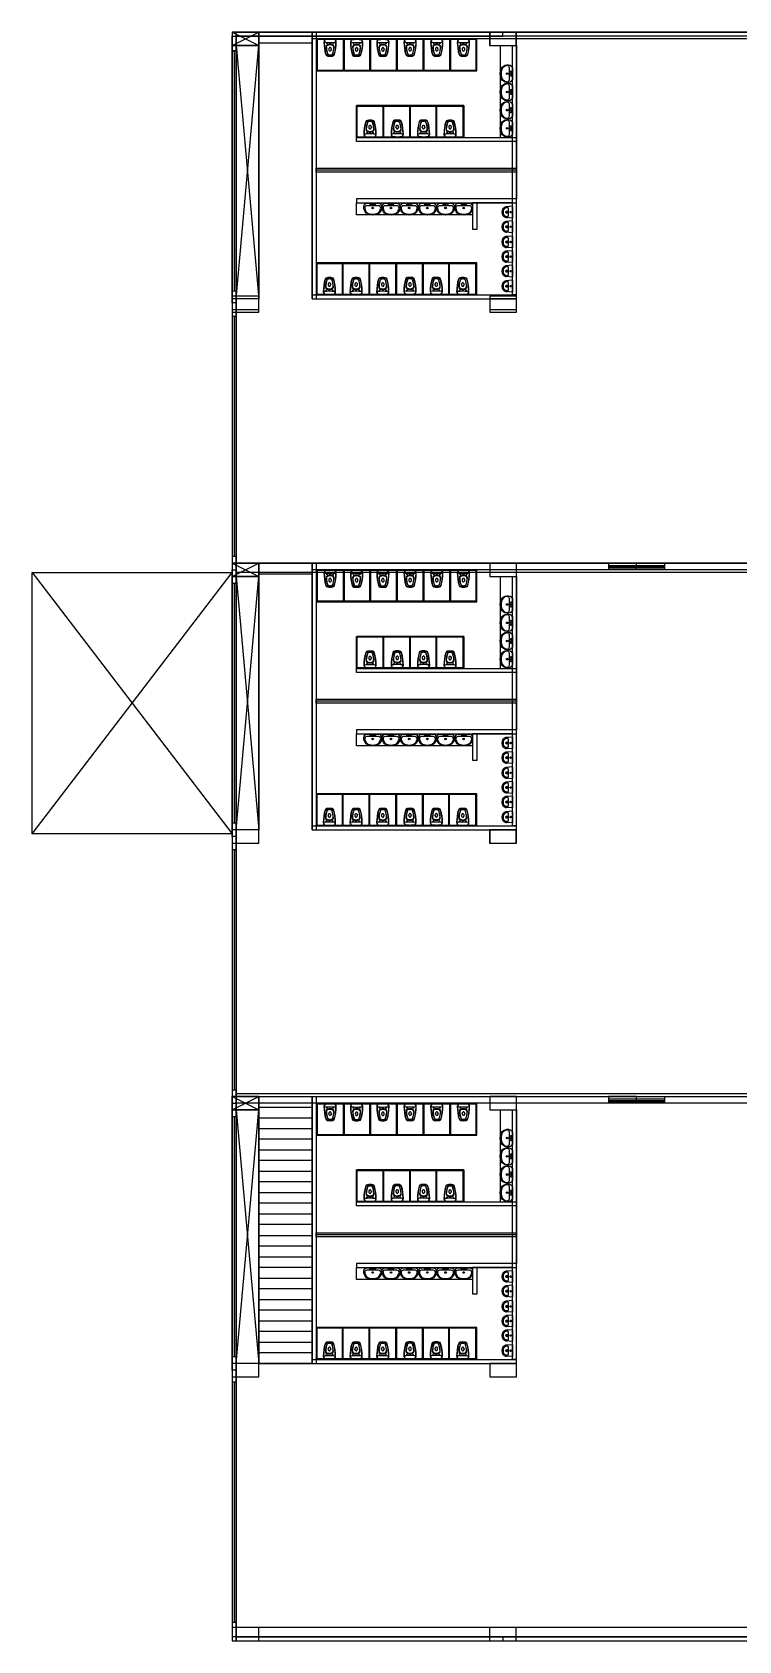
# Model space of a CAD drawing. Header units: millimetres. Extents: x 332 to 5606, y 276 to 1426.
# Drawn here: x 3343.1 to 3369.6, y 754.5 to 814.8 of the extents above; entities that cross this region are included whole.
import ezdxf

# ---------------------------------------------------------------- set-up
doc = ezdxf.new("R2010")
doc.units = ezdxf.units.MM
doc.layers.add('PEITORIL', color=5, linetype='Continuous')

# ---------------------------------------------------------------- blocks, each defined once
blk = doc.blocks.new('vaso_cx_acoplada_1')
at = {"linetype": 'Continuous'}
for centre in [(-0.111, -0.242), (0.122, -0.242)]:
    blk.add_circle(centre, 0.008, dxfattribs=at)
for centre, radius, start, end in [((-0.115, -0.184), 0.11, 136.53258, 180), ((1.375, -0.195), 1.6, 179.59001, 196.60114), ((0.001, -0.212), 0.215, 171.57167, 179.2851), ((1.375, -0.195), 1.59, 180.52436, 196.19572), ((0.001, -0.212), 0.215, 163.97838, 171.57167), ((-0.204, -0.182), 0.008, 171.57167, 263.63486), ((-0.101, -0.184), 0.11, 136.53258, 164.49464), ((0.005, 1.698), 1.9, 263.63486, 270), ((-0.249, -0.065), 0.07, 321.85553, 326.36654), ((-0.183, -0.109), 0.01, 95.71718, 146.36654), ((0.005, -1.99), 1.9, 90, 95.71718), ((-0.235, -0.065), 0.07, 321.85553, 326.36654), ((-0.16, -0.118), 0.0225, 114.52369, 139.29493), ((-0.071, -0.363), 0.075, 120.55827, 184.24766), ((0.852, -0.295), 1, 184.24766, 200.25979), ((-0.061, -0.382), 0.075, 116.10896, 182.02894), ((0.664, -0.356), 0.8, 182.02894, 200.9188), ((0.005, -0.493), 0.225, 90, 120.55827), ((0.005, -0.517), 0.225, 90, 116.10896), ((0.019, -0.458), 0.0636, 167.77794, 198.82445), ((-0.038, -0.446), 0.00501, 140.01374, 160.52979), ((-0.045, -0.439), 0.00416, 309.47185, 346.49014), ((0.048, -0.453), 0.0893, 163.27766, 172.12192), ((0.022, -0.458), 0.0664, 197.88836, 217.92673), ((0.027, -0.446), 0.0677, 144.04569, 163.27766), ((0.012, -0.466), 0.0536, 217.92673, 242.00627), ((0.014, -0.437), 0.0515, 119.72953, 144.04569), ((0.005, -0.478), 0.0398, 242.00627, 270), ((0.005, -0.422), 0.0347, 90, 119.72953), ((0.005, -1.99), 1.9, 84.28282, 90), ((0.005, 1.698), 1.9, 270, 276.36514), ((0.005, -0.493), 0.225, 59.44173, 90), ((0.005, -0.517), 0.225, 63.89104, 90), ((0.005, -0.422), 0.0347, 60.27047, 90), ((0.005, -0.478), 0.0398, 270, 297.99373), ((-0.003, -0.437), 0.0515, 35.95431, 60.27047), ((-0.001, -0.466), 0.0536, 297.99373, 322.07327), ((-0.016, -0.446), 0.0677, 16.72234, 35.95431), ((-0.011, -0.458), 0.0664, 322.07327, 342.11164), ((-0.037, -0.453), 0.0893, 7.87808, 16.72234), ((0.056, -0.439), 0.00416, 193.50986, 230.52815), ((-0.008, -0.458), 0.0636, 341.17555, 12.22206), ((0.049, -0.446), 0.00501, 19.47021, 39.98626), ((-0.653, -0.356), 0.8, 339.0812, 357.97106), ((-0.841, -0.295), 1, 339.74021, 355.75234), ((0.071, -0.382), 0.075, 357.97106, 63.89104), ((0.082, -0.363), 0.075, 355.75234, 59.44173), ((-1.364, -0.195), 1.59, 343.80428, 359.47564), ((-1.364, -0.195), 1.6, 343.39886, 0.40999), ((0.171, -0.118), 0.0225, 40.70507, 65.47631), ((0.246, -0.065), 0.07, 213.63346, 218.14447), ((0.111, -0.184), 0.11, 15.50536, 43.46742), ((0.194, -0.109), 0.01, 33.63346, 84.28282), ((0.26, -0.065), 0.07, 213.63346, 218.14447), ((0.125, -0.184), 0.11, 0, 43.46742), ((0.215, -0.182), 0.008, 276.36514, 8.42833), ((0.01, -0.212), 0.215, 8.42833, 16.02162), ((0.01, -0.212), 0.215, 0.7149, 8.42833), ((-0.081, -0.629), 0.08, 196.60114, 260.40415), ((-0.075, -0.616), 0.08, 196.19572, 260.88992), ((0.005, -0.117), 0.6, 260.40415, 270), ((0.005, -0.117), 0.586, 260.88992, 270), ((-0.062, -0.632), 0.026, 200.25979, 262.53667), ((-0.059, -0.633), 0.026, 200.9188, 262.88031), ((0.005, -0.117), 0.546, 262.53667, 270), ((0.005, -0.117), 0.546, 270, 277.46333), ((0.005, -0.117), 0.586, 270, 279.11008), ((0.005, -0.117), 0.6, 270, 279.59585), ((0.07, -0.633), 0.026, 277.11969, 339.0812), ((0.073, -0.632), 0.026, 277.46333, 339.74021), ((0.086, -0.616), 0.08, 279.11008, 343.80428), ((0.092, -0.629), 0.08, 279.59585, 343.39886)]:
    blk.add_arc(centre, radius, start, end, dxfattribs=at)
blk = doc.blocks.new('mictorio')
for p, q in [((-0.214, 0), (0.214, 0)), ((-0.221, -0.008), (-0.203, -0.242)), ((-0.171, -0.19), (-0.165, -0.236)), ((-0.143, -0.157), (0.143, -0.157)), ((0.171, -0.19), (0.165, -0.236)), ((0.221, -0.008), (0.203, -0.242))]:
    blk.add_line(p, q)
for centre, radius in [((-0.028, -0.196), 0.0107), ((-0.028, -0.227), 0.0107), ((0, -0.072), 0.0286), ((0, -0.072), 0.0143), ((0, -0.18), 0.0107), ((0, -0.243), 0.0107), ((0.028, -0.196), 0.0107), ((0.028, -0.227), 0.0107)]:
    blk.add_circle(centre, radius)
for centre, radius, start, end in [((-0.214, -0.007), 0.00716, 90, 184.572), ((0.214, -0.007), 0.00716, 355.428, 90), ((-0.13, -0.229), 0.0737, 108.63175, 194.85038), ((0, -0.192), 0.209, 195.65293, 344.34707), ((-0.143, -0.186), 0.0286, 90, 187.76517), ((0, -0.181), 0.174, 198.68934, 341.31066), ((0.143, -0.186), 0.0286, 352.23483, 90), ((0.13, -0.229), 0.0737, 345.14962, 71.36825)]:
    blk.add_arc(centre, radius, start, end)
blk = doc.blocks.new('lavatorio_66x45')
blk.add_lwpolyline([(-0.285, -0.029, -0.247757), (-0.23, 0), (0, 0), (0.23, 0, -0.247757), (0.285, -0.029, -0.523187), (0.129, -0.437, -0.064231), (0, -0.454, -0.064231), (-0.129, -0.437, -0.523187)], format="xyb", close=True)
for points in [[(0.122, -0.408, 0.331039), (0.301, -0.191, 0.428943), (0.221, -0.107), (0, -0.107), (-0.221, -0.107, 0.428943), (-0.301, -0.191, 0.331039), (-0.122, -0.408)], [(-0.284, -0.053, -0.019603), (-0.274, -0.037, -0.247757), (-0.23, -0.013), (0.23, -0.013, -0.247757), (0.274, -0.037, -0.019603), (0.284, -0.053, -0.064281)]]:
    blk.add_lwpolyline(points, format="xyb")
for centre, radius in [((-0.074, -0.053), 0.0234), ((0, -0.194), 0.03), ((0, -0.053), 0.0234), ((0.074, -0.053), 0.0234)]:
    blk.add_circle(centre, radius)
for start, end in [(253.49072, 270), (270, 286.50928)]:
    blk.add_arc((0, 0.053), 0.477, start, end)
blk = doc.blocks.new('PORTA')
for p, q in [((-0.09, 0), (-0.09, -2.1)), ((-0.06, 0), (-0.06, -2.1))]:
    blk.add_line(p, q)
at = {"layer": 'PEITORIL'}
for p, q in [((-0.15, 0), (-0.15, -2.1)), ((0, 0), (0, -2.1))]:
    blk.add_line(p, q, dxfattribs=at)

msp = doc.modelspace()

# ---------------------------------------------------------------- linework, layer by layer
for p, q in [((3351.573, 814.755), (3350.573, 814.755)), ((3350.573, 814.755), (3350.573, 814.255)), ((3470.88, 814.755), (3350.58, 814.755)), ((3350.58, 814.755), (3350.58, 754.455)), ((3351.58, 814.755), (3350.58, 814.755)), ((3350.73, 814.605), (3350.73, 814.755)), ((3351.573, 814.255), (3351.573, 814.755)), ((3351.58, 814.255), (3351.58, 814.755)), ((3351.58, 804.755), (3351.58, 814.755)), ((3351.58, 814.755), (3353.58, 814.755)), ((3353.58, 814.755), (3353.58, 814.255)), ((3353.58, 804.755), (3353.58, 814.755)), ((3361.23, 814.755), (3360.23, 814.755)), ((3360.23, 814.755), (3360.23, 814.255)), ((3361.237, 814.755), (3360.237, 814.755)), ((3360.237, 814.755), (3360.237, 814.255)), ((3360.73, 814.605), (3360.73, 814.755)), ((3360.73, 814.755), (3370.73, 814.755)), ((3361.23, 814.255), (3361.23, 814.755)), ((3361.237, 814.255), (3361.237, 814.755)), ((3350.573, 814.255), (3351.573, 814.255)), ((3350.58, 804.605), (3350.58, 814.605)), ((3350.58, 814.605), (3350.73, 814.605)), ((3350.58, 814.255), (3351.58, 814.255)), ((3350.73, 814.055), (3350.58, 814.055)), ((3350.58, 814.055), (3350.655, 814.055)), ((3470.73, 814.605), (3350.73, 814.605)), ((3350.73, 814.605), (3350.73, 754.605)), ((3350.73, 814.605), (3360.73, 814.605)), ((3350.73, 814.255), (3350.73, 814.055)), ((3350.73, 814.255), (3351.58, 814.255)), ((3351.58, 814.355), (3353.58, 814.355)), ((3351.58, 814.355), (3351.58, 813.955)), ((3360.23, 814.255), (3361.23, 814.255)), ((3360.237, 814.255), (3361.237, 814.255)), ((3351.58, 813.955), (3351.58, 813.555)), ((3353.58, 813.555), (3353.58, 813.155)), ((3351.58, 813.155), (3351.58, 812.755)), ((3351.58, 812.355), (3351.58, 811.955)), ((3353.58, 812.755), (3353.58, 812.355)), ((3353.58, 811.955), (3353.58, 811.555)), ((3351.58, 811.555), (3351.58, 811.155)), ((3353.58, 811.155), (3353.58, 810.755)), ((3351.58, 810.755), (3351.58, 810.355)), ((3351.58, 809.955), (3351.58, 809.555)), ((3353.58, 810.355), (3353.58, 809.955)), ((3353.58, 809.555), (3353.58, 809.155)), ((3351.58, 809.155), (3351.58, 808.755)), ((3353.58, 808.755), (3353.58, 808.355)), ((3351.58, 808.355), (3351.58, 807.955)), ((3351.58, 807.555), (3351.58, 807.155)), ((3353.58, 807.955), (3353.58, 807.555)), ((3353.58, 807.155), (3353.58, 806.755)), ((3351.58, 806.755), (3351.58, 806.355)), ((3353.58, 806.355), (3353.58, 805.955)), ((3351.58, 805.955), (3351.58, 805.555)), ((3351.58, 805.155), (3351.58, 804.755)), ((3353.58, 805.555), (3353.58, 805.155)), ((3351.58, 804.855), (3350.58, 804.855)), ((3350.58, 804.855), (3350.58, 804.355)), ((3351.58, 804.755), (3350.58, 804.755)), ((3350.73, 804.605), (3350.58, 804.605)), ((3350.73, 794.605), (3350.73, 804.605)), ((3351.58, 804.355), (3351.58, 804.855)), ((3351.58, 804.255), (3351.58, 804.755)), ((3361.237, 804.855), (3360.237, 804.855)), ((3360.237, 804.855), (3360.237, 804.355)), ((3361.237, 804.755), (3360.237, 804.755)), ((3360.237, 804.755), (3360.237, 804.255)), ((3361.237, 804.355), (3361.237, 804.855)), ((3361.237, 804.255), (3361.237, 804.755)), ((3350.58, 804.355), (3351.58, 804.355)), ((3350.58, 804.255), (3351.58, 804.255)), ((3360.237, 804.355), (3361.237, 804.355)), ((3360.237, 804.255), (3361.237, 804.255)), ((3351.58, 794.855), (3350.58, 794.855)), ((3350.58, 794.855), (3350.58, 794.355)), ((3351.58, 794.855), (3350.58, 794.855)), ((3351.58, 794.355), (3351.58, 794.855)), ((3351.58, 794.355), (3351.58, 794.855)), ((3351.58, 784.855), (3351.58, 794.855)), ((3351.58, 794.855), (3353.58, 794.855)), ((3353.58, 794.855), (3353.58, 794.355)), ((3353.58, 784.855), (3353.58, 794.855)), ((3361.237, 794.855), (3360.237, 794.855)), ((3360.237, 794.855), (3360.237, 794.355)), ((3361.237, 794.855), (3360.237, 794.855)), ((3360.237, 794.855), (3360.237, 794.355)), ((3361.237, 794.355), (3361.237, 794.855)), ((3361.237, 794.355), (3361.237, 794.855)), ((3350.58, 784.605), (3350.58, 794.605)), ((3350.58, 794.605), (3350.73, 794.605)), ((3350.58, 794.355), (3351.58, 794.355)), ((3350.58, 794.355), (3351.58, 794.355)), ((3350.73, 794.355), (3351.58, 794.355)), ((3351.58, 794.455), (3353.58, 794.455)), ((3351.58, 794.455), (3351.58, 794.055)), ((3360.237, 794.355), (3361.237, 794.355)), ((3360.237, 794.355), (3361.237, 794.355)), ((3351.58, 794.055), (3351.58, 793.655)), ((3353.58, 793.655), (3353.58, 793.255)), ((3351.58, 793.255), (3351.58, 792.855)), ((3351.58, 792.455), (3351.58, 792.055)), ((3353.58, 792.855), (3353.58, 792.455)), ((3353.58, 792.055), (3353.58, 791.655)), ((3351.58, 791.655), (3351.58, 791.255)), ((3353.58, 791.255), (3353.58, 790.855)), ((3351.58, 790.855), (3351.58, 790.455)), ((3351.58, 790.055), (3351.58, 789.655)), ((3353.58, 790.455), (3353.58, 790.055)), ((3353.58, 789.655), (3353.58, 789.255)), ((3351.58, 789.255), (3351.58, 788.855)), ((3353.58, 788.855), (3353.58, 788.455)), ((3351.58, 788.455), (3351.58, 788.055)), ((3351.58, 787.655), (3351.58, 787.255)), ((3353.58, 788.055), (3353.58, 787.655)), ((3353.58, 787.255), (3353.58, 786.855)), ((3351.58, 786.855), (3351.58, 786.455)), ((3353.58, 786.455), (3353.58, 786.055)), ((3351.58, 786.055), (3351.58, 785.655)), ((3351.58, 785.255), (3351.58, 784.855)), ((3353.58, 785.655), (3353.58, 785.255)), ((3351.573, 784.855), (3350.573, 784.855)), ((3350.573, 784.855), (3350.573, 784.355)), ((3351.58, 784.855), (3350.58, 784.855)), ((3350.73, 784.605), (3350.58, 784.605)), ((3350.73, 774.605), (3350.73, 784.605)), ((3351.573, 784.355), (3351.573, 784.855)), ((3351.58, 784.355), (3351.58, 784.855)), ((3361.23, 784.855), (3360.23, 784.855)), ((3360.23, 784.855), (3360.23, 784.355)), ((3361.237, 784.855), (3360.237, 784.855)), ((3360.237, 784.855), (3360.237, 784.355)), ((3361.23, 784.355), (3361.23, 784.855)), ((3361.237, 784.355), (3361.237, 784.855)), ((3350.573, 784.355), (3351.573, 784.355)), ((3350.58, 784.355), (3351.58, 784.355)), ((3360.23, 784.355), (3361.23, 784.355)), ((3360.237, 784.355), (3361.237, 784.355)), ((3351.58, 774.855), (3350.58, 774.855)), ((3350.58, 774.855), (3350.58, 774.355)), ((3351.58, 774.355), (3351.58, 774.855)), ((3351.58, 764.855), (3351.58, 774.855)), ((3351.58, 774.855), (3353.58, 774.855)), ((3353.58, 774.855), (3353.58, 774.355)), ((3353.58, 764.855), (3353.58, 774.855)), ((3361.237, 774.855), (3360.237, 774.855)), ((3360.237, 774.855), (3360.237, 774.355)), ((3361.237, 774.355), (3361.237, 774.855)), ((3350.58, 764.605), (3350.58, 774.605)), ((3350.58, 774.605), (3350.73, 774.605)), ((3350.58, 774.355), (3351.58, 774.355)), ((3350.73, 774.355), (3351.58, 774.355)), ((3351.58, 774.455), (3353.58, 774.455)), ((3351.58, 774.455), (3351.58, 774.055)), ((3360.237, 774.355), (3361.237, 774.355)), ((3351.58, 774.055), (3353.58, 774.055)), ((3351.58, 774.055), (3351.58, 773.655)), ((3351.58, 773.655), (3353.58, 773.655)), ((3353.58, 773.655), (3353.58, 773.255)), ((3353.58, 773.255), (3351.58, 773.255)), ((3351.58, 773.255), (3351.58, 772.855)), ((3351.58, 772.855), (3353.58, 772.855)), ((3353.58, 772.455), (3351.58, 772.455)), ((3351.58, 772.455), (3351.58, 772.055)), ((3353.58, 772.855), (3353.58, 772.455)), ((3351.58, 772.055), (3353.58, 772.055)), ((3353.58, 772.055), (3353.58, 771.655)), ((3353.58, 771.655), (3351.58, 771.655)), ((3351.58, 771.655), (3351.58, 771.255)), ((3351.58, 771.255), (3353.58, 771.255)), ((3353.58, 771.255), (3353.58, 770.855)), ((3353.58, 770.855), (3351.58, 770.855)), ((3351.58, 770.855), (3351.58, 770.455)), ((3351.58, 770.455), (3353.58, 770.455)), ((3353.58, 770.055), (3351.58, 770.055)), ((3351.58, 770.055), (3351.58, 769.655)), ((3353.58, 770.455), (3353.58, 770.055)), ((3351.58, 769.655), (3353.58, 769.655)), ((3353.58, 769.655), (3353.58, 769.255)), ((3353.58, 769.255), (3351.58, 769.255)), ((3351.58, 769.255), (3351.58, 768.855)), ((3351.58, 768.855), (3353.58, 768.855)), ((3353.58, 768.855), (3353.58, 768.455)), ((3353.58, 768.455), (3351.58, 768.455)), ((3351.58, 768.455), (3351.58, 768.055)), ((3351.58, 768.055), (3353.58, 768.055)), ((3353.58, 767.655), (3351.58, 767.655)), ((3351.58, 767.655), (3351.58, 767.255)), ((3353.58, 768.055), (3353.58, 767.655)), ((3351.58, 767.255), (3353.58, 767.255)), ((3353.58, 767.255), (3353.58, 766.855)), ((3353.58, 766.855), (3351.58, 766.855)), ((3351.58, 766.855), (3351.58, 766.455)), ((3351.58, 766.455), (3353.58, 766.455)), ((3353.58, 766.455), (3353.58, 766.055)), ((3353.58, 766.055), (3351.58, 766.055)), ((3351.58, 766.055), (3351.58, 765.655)), ((3351.58, 765.655), (3353.58, 765.655)), ((3353.58, 765.255), (3351.58, 765.255)), ((3351.58, 765.255), (3351.58, 764.855)), ((3353.58, 765.655), (3353.58, 765.255)), ((3351.58, 764.855), (3350.58, 764.855)), ((3350.58, 764.855), (3350.58, 764.355)), ((3350.73, 764.605), (3350.58, 764.605)), ((3350.73, 754.605), (3350.73, 764.605)), ((3351.58, 764.355), (3351.58, 764.855)), ((3353.58, 764.855), (3351.58, 764.855)), ((3351.58, 764.855), (3353.58, 764.855)), ((3361.237, 764.855), (3360.237, 764.855)), ((3360.237, 764.855), (3360.237, 764.355)), ((3361.237, 764.355), (3361.237, 764.855)), ((3350.58, 764.355), (3351.58, 764.355)), ((3360.237, 764.355), (3361.237, 764.355)), ((3351.58, 754.955), (3350.58, 754.955)), ((3350.58, 754.955), (3350.58, 754.455)), ((3350.73, 754.605), (3350.58, 754.605)), ((3350.58, 754.455), (3470.88, 754.455)), ((3350.58, 754.455), (3351.58, 754.455)), ((3350.73, 754.605), (3470.73, 754.605)), ((3350.73, 754.605), (3360.73, 754.605)), ((3350.73, 754.605), (3350.73, 754.455)), ((3350.73, 754.455), (3350.73, 754.605)), ((3351.58, 754.455), (3351.58, 754.955)), ((3361.23, 754.955), (3360.23, 754.955)), ((3360.23, 754.955), (3360.23, 754.455)), ((3360.23, 754.455), (3361.23, 754.455)), ((3360.73, 754.605), (3360.73, 754.605)), ((3360.73, 754.605), (3360.73, 754.455)), ((3360.73, 754.455), (3370.73, 754.455)), ((3361.23, 754.455), (3361.23, 754.955))]:
    msp.add_line(p, q)
at = {"color": 1}
for p, q in [((3350.58, 814.755), (3351.58, 814.255)), ((3350.58, 814.255), (3351.58, 814.755)), ((3351.58, 814.755), (3350.58, 814.755)), ((3351.58, 814.755), (3351.58, 814.355)), ((3351.58, 814.755), (3351.58, 814.255)), ((3353.58, 814.755), (3353.73, 814.755)), ((3353.73, 814.755), (3353.73, 804.755)), ((3361.237, 804.755), (3361.237, 814.755)), ((3351.58, 814.255), (3350.58, 814.255)), ((3350.73, 804.755), (3351.58, 814.255)), ((3351.58, 814.255), (3350.73, 814.255)), ((3350.73, 814.255), (3351.58, 804.755)), ((3351.58, 814.255), (3351.58, 804.755)), ((3460.237, 814.505), (3353.58, 814.505)), ((3353.58, 814.255), (3353.58, 804.755)), ((3351.58, 804.755), (3350.73, 804.755)), ((3353.58, 804.755), (3353.58, 804.905)), ((3353.58, 804.905), (3361.237, 804.905)), ((3353.58, 804.755), (3361.237, 804.755)), ((3350.58, 794.855), (3351.58, 794.355)), ((3350.58, 794.355), (3351.58, 794.855)), ((3351.58, 794.855), (3350.58, 794.855)), ((3351.58, 794.855), (3351.58, 794.455)), ((3351.58, 794.855), (3351.58, 794.355)), ((3353.58, 794.855), (3353.73, 794.855)), ((3353.73, 794.855), (3353.73, 784.855)), ((3361.237, 784.855), (3361.237, 794.855)), ((3351.58, 794.355), (3350.58, 794.355)), ((3350.58, 794.255), (3350.58, 784.955)), ((3350.73, 784.855), (3351.58, 794.355)), ((3351.58, 794.355), (3350.73, 794.355)), ((3350.73, 794.355), (3351.58, 784.855)), ((3351.58, 794.355), (3351.58, 784.855)), ((3460.237, 794.605), (3353.58, 794.605)), ((3353.58, 794.355), (3353.58, 784.855)), ((3351.58, 784.855), (3350.73, 784.855)), ((3353.58, 784.855), (3353.58, 785.005)), ((3353.58, 785.005), (3361.237, 785.005)), ((3353.58, 784.855), (3361.237, 784.855)), ((3350.58, 774.855), (3351.58, 774.355)), ((3350.58, 774.355), (3351.58, 774.855)), ((3351.58, 774.855), (3350.58, 774.855)), ((3350.58, 774.855), (3350.58, 774.355)), ((3350.58, 774.355), (3350.58, 774.855)), ((3350.58, 774.855), (3350.58, 754.455)), ((3351.58, 774.855), (3351.58, 774.455)), ((3351.58, 774.855), (3351.58, 774.355)), ((3353.58, 774.855), (3353.73, 774.855)), ((3353.73, 774.855), (3353.73, 764.855)), ((3361.237, 764.855), (3361.237, 774.855)), ((3351.58, 774.355), (3350.58, 774.355)), ((3350.58, 774.355), (3350.58, 774.355)), ((3350.73, 764.855), (3351.58, 774.355)), ((3351.58, 774.355), (3350.73, 774.355)), ((3350.73, 774.355), (3351.58, 764.855)), ((3351.58, 774.355), (3351.58, 764.855)), ((3460.237, 774.605), (3353.58, 774.605)), ((3353.58, 774.355), (3353.58, 764.855)), ((3351.58, 764.855), (3350.73, 764.855)), ((3353.58, 764.855), (3353.58, 765.005)), ((3353.58, 765.005), (3361.237, 765.005)), ((3353.58, 764.855), (3361.237, 764.855))]:
    msp.add_line(p, q, dxfattribs=at)
at = {"color": 5}
for p, q in [((3350.73, 814.055), (3350.58, 814.055)), ((3350.655, 814.055), (3350.655, 805.055)), ((3350.58, 805.055), (3350.73, 805.055)), ((3350.58, 804.105), (3350.73, 804.105)), ((3350.655, 804.105), (3350.655, 795.105)), ((3350.73, 795.105), (3350.58, 795.105)), ((3350.58, 794.105), (3350.73, 794.105)), ((3350.655, 794.105), (3350.655, 785.105)), ((3350.73, 785.105), (3350.58, 785.105)), ((3350.73, 784.105), (3350.58, 784.105)), ((3350.655, 784.105), (3350.655, 775.105)), ((3350.58, 775.105), (3350.73, 775.105)), ((3350.58, 774.105), (3350.73, 774.105)), ((3350.655, 774.105), (3350.655, 765.105)), ((3350.73, 765.105), (3350.58, 765.105)), ((3350.73, 764.155), (3350.58, 764.155)), ((3350.655, 764.155), (3350.655, 755.155)), ((3350.58, 755.155), (3350.73, 755.155))]:
    msp.add_line(p, q, dxfattribs=at)
at = {"color": 3}
for p, q in [((3353.729, 814.505), (3353.729, 813.305)), ((3353.744, 814.505), (3353.729, 814.505)), ((3359.714, 814.475), (3353.729, 814.475)), ((3354.744, 814.505), (3353.744, 814.505)), ((3353.744, 814.505), (3353.744, 813.305)), ((3353.744, 814.505), (3353.744, 813.305)), ((3353.759, 814.505), (3353.759, 813.305)), ((3355.744, 814.505), (3354.744, 814.505)), ((3354.744, 814.505), (3354.744, 813.305)), ((3354.744, 814.505), (3354.774, 814.505)), ((3354.774, 814.505), (3354.774, 813.305)), ((3355.729, 814.505), (3355.729, 813.305)), ((3356.744, 814.505), (3355.744, 814.505)), ((3355.744, 814.505), (3355.744, 813.305)), ((3355.744, 814.505), (3355.744, 813.305)), ((3355.759, 814.505), (3355.759, 813.305)), ((3356.729, 814.505), (3356.729, 813.305)), ((3357.744, 814.505), (3356.744, 814.505)), ((3356.744, 814.505), (3356.744, 813.305)), ((3356.744, 814.505), (3356.744, 813.305)), ((3356.759, 814.505), (3356.759, 813.305)), ((3357.729, 814.505), (3357.729, 813.305)), ((3358.744, 814.505), (3357.744, 814.505)), ((3357.744, 814.505), (3357.744, 813.305)), ((3357.744, 814.505), (3357.744, 813.305)), ((3357.759, 814.505), (3357.759, 813.305)), ((3358.744, 814.505), (3358.729, 814.505)), ((3358.729, 814.505), (3358.729, 813.305)), ((3359.744, 814.505), (3358.744, 814.505)), ((3358.744, 814.505), (3358.744, 813.305)), ((3359.744, 814.505), (3358.744, 814.505)), ((3358.744, 814.505), (3358.759, 814.505)), ((3358.759, 814.505), (3358.759, 813.305)), ((3359.744, 814.505), (3359.714, 814.505)), ((3359.714, 814.505), (3359.714, 813.305)), ((3359.744, 813.305), (3359.744, 814.505)), ((3361.087, 804.909), (3361.087, 814.255)), ((3361.087, 814.255), (3361.237, 814.255)), ((3361.237, 814.255), (3361.237, 809.58)), ((3353.729, 813.335), (3359.744, 813.335)), ((3353.729, 813.305), (3353.744, 813.305)), ((3353.744, 813.305), (3354.744, 813.305)), ((3354.744, 813.305), (3354.744, 813.335)), ((3354.744, 813.305), (3355.744, 813.305)), ((3355.744, 813.305), (3356.744, 813.305)), ((3356.744, 813.305), (3357.744, 813.305)), ((3357.744, 813.305), (3358.744, 813.305)), ((3358.744, 813.305), (3359.744, 813.305)), ((3355.237, 810.805), (3355.237, 812.005)), ((3355.237, 812.005), (3359.267, 812.005)), ((3359.267, 811.975), (3355.237, 811.975)), ((3355.252, 810.805), (3355.252, 812.005)), ((3356.252, 812.005), (3355.252, 812.005)), ((3355.252, 810.805), (3355.252, 812.005)), ((3355.267, 810.805), (3355.267, 812.005)), ((3356.237, 810.805), (3356.237, 812.005)), ((3356.252, 810.805), (3356.252, 812.005)), ((3357.252, 812.005), (3356.252, 812.005)), ((3356.252, 810.805), (3356.252, 812.005)), ((3356.267, 810.805), (3356.267, 812.005)), ((3357.237, 810.805), (3357.237, 812.005)), ((3357.252, 810.805), (3357.252, 812.005)), ((3358.252, 812.005), (3357.252, 812.005)), ((3357.252, 810.805), (3357.252, 812.005)), ((3357.267, 810.805), (3357.267, 812.005)), ((3358.222, 810.805), (3358.222, 812.005)), ((3358.252, 810.805), (3358.252, 812.005)), ((3359.252, 812.005), (3358.252, 812.005)), ((3358.252, 812.005), (3358.252, 811.975)), ((3359.237, 810.805), (3359.237, 812.005)), ((3359.252, 810.805), (3359.252, 812.005)), ((3359.252, 810.805), (3359.252, 812.005)), ((3359.267, 812.005), (3359.252, 812.005)), ((3359.267, 810.805), (3359.267, 812.005)), ((3359.267, 812.005), (3359.267, 810.805)), ((3355.237, 810.835), (3359.267, 810.835)), ((3355.237, 810.655), (3355.237, 810.805)), ((3355.237, 810.805), (3361.237, 810.805)), ((3361.237, 810.655), (3355.237, 810.655)), ((3355.252, 810.805), (3356.252, 810.805)), ((3356.252, 810.805), (3357.252, 810.805)), ((3357.252, 810.805), (3358.252, 810.805)), ((3358.252, 810.805), (3358.222, 810.805)), ((3358.252, 810.805), (3359.252, 810.805)), ((3359.252, 810.805), (3359.267, 810.805)), ((3361.237, 809.655), (3361.237, 810.655)), ((3353.73, 809.505), (3353.73, 809.655)), ((3353.73, 809.655), (3361.237, 809.655)), ((3361.237, 809.58), (3353.73, 809.58)), ((3361.237, 809.505), (3353.73, 809.505)), ((3361.237, 804.905), (3361.237, 809.58)), ((3361.237, 809.58), (3361.237, 809.505)), ((3361.237, 809.505), (3361.237, 808.505)), ((3361.237, 808.505), (3355.237, 808.505)), ((3355.237, 808.505), (3355.237, 808.355)), ((3355.237, 808.355), (3361.237, 808.355)), ((3361.087, 808.355), (3359.587, 808.355)), ((3359.595, 807.355), (3359.595, 808.355)), ((3359.745, 808.355), (3359.745, 807.355)), ((3359.745, 807.355), (3359.595, 807.355)), ((3354.73, 806.105), (3353.73, 806.105)), ((3353.73, 806.105), (3353.73, 804.905)), ((3359.745, 806.075), (3353.73, 806.075)), ((3353.76, 804.905), (3353.76, 806.105)), ((3354.715, 804.905), (3354.715, 806.105)), ((3354.73, 804.905), (3354.73, 806.105)), ((3355.73, 806.105), (3354.73, 806.105)), ((3354.745, 804.905), (3354.745, 806.105)), ((3355.715, 804.905), (3355.715, 806.105)), ((3355.73, 804.905), (3355.73, 806.105)), ((3356.73, 806.105), (3355.73, 806.105)), ((3355.73, 804.905), (3355.73, 806.105)), ((3355.745, 804.905), (3355.745, 806.105)), ((3356.715, 804.905), (3356.715, 806.105)), ((3356.73, 804.905), (3356.73, 806.105)), ((3357.73, 806.105), (3356.73, 806.105)), ((3356.73, 804.905), (3356.73, 806.105)), ((3356.745, 804.905), (3356.745, 806.105)), ((3357.715, 804.905), (3357.715, 806.105)), ((3357.73, 804.905), (3357.73, 806.105)), ((3358.73, 806.105), (3357.73, 806.105)), ((3357.73, 804.905), (3357.73, 806.105)), ((3357.745, 804.905), (3357.745, 806.105)), ((3358.7, 804.905), (3358.7, 806.105)), ((3358.73, 804.905), (3358.73, 806.105)), ((3359.73, 806.105), (3358.73, 806.105)), ((3358.73, 806.105), (3358.73, 806.075)), ((3359.715, 804.905), (3359.715, 806.105)), ((3359.73, 804.905), (3359.73, 806.105)), ((3359.73, 804.905), (3359.73, 806.105)), ((3359.745, 806.105), (3359.73, 806.105)), ((3359.745, 804.905), (3359.745, 806.105)), ((3353.73, 804.905), (3353.73, 804.935)), ((3353.73, 804.905), (3354.73, 804.905)), ((3353.73, 804.905), (3354.73, 804.905)), ((3353.73, 804.905), (3353.76, 804.905)), ((3353.76, 804.935), (3359.745, 804.935)), ((3354.73, 804.905), (3354.715, 804.905)), ((3354.73, 804.905), (3355.73, 804.905)), ((3354.73, 804.905), (3354.745, 804.905)), ((3355.73, 804.905), (3356.73, 804.905)), ((3356.73, 804.905), (3357.73, 804.905)), ((3357.73, 804.905), (3358.73, 804.905)), ((3358.73, 804.905), (3358.7, 804.905)), ((3358.73, 804.905), (3359.73, 804.905)), ((3359.73, 804.905), (3359.745, 804.905)), ((3361.237, 804.905), (3361.087, 804.909)), ((3365.737, 794.855), (3364.687, 794.855)), ((3364.687, 794.855), (3364.687, 794.605)), ((3365.737, 794.605), (3365.737, 794.855)), ((3365.737, 794.855), (3366.787, 794.855)), ((3366.787, 794.855), (3366.787, 794.605)), ((3343.08, 784.705), (3343.08, 794.505)), ((3343.08, 794.505), (3350.58, 794.505)), ((3343.08, 794.505), (3350.58, 784.705)), ((3343.08, 784.705), (3350.58, 794.505)), ((3350.58, 794.505), (3350.58, 794.355)), ((3353.729, 794.605), (3353.729, 793.405)), ((3353.744, 794.605), (3353.729, 794.605)), ((3359.714, 794.575), (3353.729, 794.575)), ((3354.744, 794.605), (3353.744, 794.605)), ((3353.744, 794.605), (3353.744, 793.405)), ((3353.744, 794.605), (3353.744, 793.405)), ((3353.759, 794.605), (3353.759, 793.405)), ((3355.744, 794.605), (3354.744, 794.605)), ((3354.744, 794.605), (3354.744, 793.405)), ((3354.744, 794.605), (3354.774, 794.605)), ((3354.774, 794.605), (3354.774, 793.405)), ((3355.729, 794.605), (3355.729, 793.405)), ((3356.744, 794.605), (3355.744, 794.605)), ((3355.744, 794.605), (3355.744, 793.405)), ((3355.744, 794.605), (3355.744, 793.405)), ((3355.759, 794.605), (3355.759, 793.405)), ((3356.729, 794.605), (3356.729, 793.405)), ((3357.744, 794.605), (3356.744, 794.605)), ((3356.744, 794.605), (3356.744, 793.405)), ((3356.744, 794.605), (3356.744, 793.405)), ((3356.759, 794.605), (3356.759, 793.405)), ((3357.729, 794.605), (3357.729, 793.405)), ((3358.744, 794.605), (3357.744, 794.605)), ((3357.744, 794.605), (3357.744, 793.405)), ((3357.744, 794.605), (3357.744, 793.405)), ((3357.759, 794.605), (3357.759, 793.405)), ((3358.744, 794.605), (3358.729, 794.605)), ((3358.729, 794.605), (3358.729, 793.405)), ((3359.744, 794.605), (3358.744, 794.605)), ((3358.744, 794.605), (3358.744, 793.405)), ((3359.744, 794.605), (3358.744, 794.605)), ((3358.744, 794.605), (3358.759, 794.605)), ((3358.759, 794.605), (3358.759, 793.405)), ((3359.744, 794.605), (3359.714, 794.605)), ((3359.714, 794.605), (3359.714, 793.405)), ((3359.744, 793.405), (3359.744, 794.605)), ((3361.087, 785.009), (3361.087, 794.355)), ((3361.087, 794.355), (3361.237, 794.355)), ((3361.237, 794.355), (3361.237, 789.68)), ((3366.737, 794.605), (3365.737, 794.605)), ((3353.729, 793.435), (3359.744, 793.435)), ((3353.729, 793.405), (3353.744, 793.405)), ((3353.744, 793.405), (3354.744, 793.405)), ((3354.744, 793.405), (3354.744, 793.435)), ((3354.744, 793.405), (3355.744, 793.405)), ((3355.744, 793.405), (3356.744, 793.405)), ((3356.744, 793.405), (3357.744, 793.405)), ((3357.744, 793.405), (3358.744, 793.405)), ((3358.744, 793.405), (3359.744, 793.405)), ((3355.237, 790.905), (3355.237, 792.105)), ((3355.237, 792.105), (3359.267, 792.105)), ((3359.267, 792.075), (3355.237, 792.075)), ((3355.252, 790.905), (3355.252, 792.105)), ((3356.252, 792.105), (3355.252, 792.105)), ((3355.252, 790.905), (3355.252, 792.105)), ((3355.267, 790.905), (3355.267, 792.105)), ((3356.237, 790.905), (3356.237, 792.105)), ((3356.252, 790.905), (3356.252, 792.105)), ((3357.252, 792.105), (3356.252, 792.105)), ((3356.252, 790.905), (3356.252, 792.105)), ((3356.267, 790.905), (3356.267, 792.105)), ((3357.237, 790.905), (3357.237, 792.105)), ((3357.252, 790.905), (3357.252, 792.105)), ((3358.252, 792.105), (3357.252, 792.105)), ((3357.252, 790.905), (3357.252, 792.105)), ((3357.267, 790.905), (3357.267, 792.105)), ((3358.222, 790.905), (3358.222, 792.105)), ((3358.252, 790.905), (3358.252, 792.105)), ((3359.252, 792.105), (3358.252, 792.105)), ((3358.252, 792.105), (3358.252, 792.075)), ((3359.237, 790.905), (3359.237, 792.105)), ((3359.252, 790.905), (3359.252, 792.105)), ((3359.252, 790.905), (3359.252, 792.105)), ((3359.267, 792.105), (3359.252, 792.105)), ((3359.267, 790.905), (3359.267, 792.105)), ((3359.267, 792.105), (3359.267, 790.905)), ((3355.237, 790.935), (3359.267, 790.935)), ((3355.237, 790.755), (3355.237, 790.905)), ((3355.237, 790.905), (3361.237, 790.905)), ((3361.237, 790.755), (3355.237, 790.755)), ((3355.252, 790.905), (3356.252, 790.905)), ((3356.252, 790.905), (3357.252, 790.905)), ((3357.252, 790.905), (3358.252, 790.905)), ((3358.252, 790.905), (3358.222, 790.905)), ((3358.252, 790.905), (3359.252, 790.905)), ((3359.252, 790.905), (3359.267, 790.905)), ((3361.237, 789.755), (3361.237, 790.755)), ((3353.73, 789.605), (3353.73, 789.755)), ((3353.73, 789.755), (3361.237, 789.755)), ((3361.237, 789.68), (3353.73, 789.68)), ((3361.237, 789.605), (3353.73, 789.605)), ((3361.237, 785.005), (3361.237, 789.68)), ((3361.237, 789.68), (3361.237, 789.605)), ((3361.237, 789.605), (3361.237, 788.605)), ((3361.237, 788.605), (3355.237, 788.605)), ((3355.237, 788.605), (3355.237, 788.455)), ((3355.237, 788.455), (3361.237, 788.455)), ((3361.087, 788.455), (3359.587, 788.455)), ((3359.595, 787.455), (3359.595, 788.455)), ((3359.745, 788.455), (3359.745, 787.455)), ((3359.745, 787.455), (3359.595, 787.455)), ((3354.73, 786.205), (3353.73, 786.205)), ((3353.73, 786.205), (3353.73, 785.005)), ((3359.745, 786.175), (3353.73, 786.175)), ((3353.76, 785.005), (3353.76, 786.205)), ((3354.715, 785.005), (3354.715, 786.205)), ((3354.73, 785.005), (3354.73, 786.205)), ((3355.73, 786.205), (3354.73, 786.205)), ((3354.745, 785.005), (3354.745, 786.205)), ((3355.715, 785.005), (3355.715, 786.205)), ((3355.73, 785.005), (3355.73, 786.205)), ((3356.73, 786.205), (3355.73, 786.205)), ((3355.73, 785.005), (3355.73, 786.205)), ((3355.745, 785.005), (3355.745, 786.205)), ((3356.715, 785.005), (3356.715, 786.205)), ((3356.73, 785.005), (3356.73, 786.205)), ((3357.73, 786.205), (3356.73, 786.205)), ((3356.73, 785.005), (3356.73, 786.205)), ((3356.745, 785.005), (3356.745, 786.205)), ((3357.715, 785.005), (3357.715, 786.205)), ((3357.73, 785.005), (3357.73, 786.205)), ((3358.73, 786.205), (3357.73, 786.205)), ((3357.73, 785.005), (3357.73, 786.205)), ((3357.745, 785.005), (3357.745, 786.205)), ((3358.7, 785.005), (3358.7, 786.205)), ((3358.73, 785.005), (3358.73, 786.205)), ((3359.73, 786.205), (3358.73, 786.205)), ((3358.73, 786.205), (3358.73, 786.175)), ((3359.715, 785.005), (3359.715, 786.205)), ((3359.73, 785.005), (3359.73, 786.205)), ((3359.73, 785.005), (3359.73, 786.205)), ((3359.745, 786.205), (3359.73, 786.205)), ((3359.745, 785.005), (3359.745, 786.205)), ((3350.58, 784.705), (3343.08, 784.705)), ((3350.58, 784.855), (3350.58, 784.705)), ((3353.73, 785.005), (3353.73, 785.035)), ((3353.73, 785.005), (3354.73, 785.005)), ((3353.73, 785.005), (3354.73, 785.005)), ((3353.73, 785.005), (3353.76, 785.005)), ((3353.76, 785.035), (3359.745, 785.035)), ((3354.73, 785.005), (3354.715, 785.005)), ((3354.73, 785.005), (3355.73, 785.005)), ((3354.73, 785.005), (3354.745, 785.005)), ((3355.73, 785.005), (3356.73, 785.005)), ((3356.73, 785.005), (3357.73, 785.005)), ((3357.73, 785.005), (3358.73, 785.005)), ((3358.73, 785.005), (3358.7, 785.005)), ((3358.73, 785.005), (3359.73, 785.005)), ((3359.73, 785.005), (3359.745, 785.005)), ((3361.237, 785.005), (3361.087, 785.009)), ((3365.737, 774.855), (3364.687, 774.855)), ((3364.687, 774.855), (3364.687, 774.605)), ((3365.737, 774.605), (3365.737, 774.855)), ((3365.737, 774.855), (3366.787, 774.855)), ((3366.787, 774.855), (3366.787, 774.605)), ((3353.729, 774.605), (3353.729, 773.405)), ((3353.744, 774.605), (3353.729, 774.605)), ((3359.714, 774.575), (3353.729, 774.575)), ((3354.744, 774.605), (3353.744, 774.605)), ((3353.744, 774.605), (3353.744, 773.405)), ((3353.744, 774.605), (3353.744, 773.405)), ((3353.759, 774.605), (3353.759, 773.405)), ((3355.744, 774.605), (3354.744, 774.605)), ((3354.744, 774.605), (3354.744, 773.405)), ((3354.744, 774.605), (3354.774, 774.605)), ((3354.774, 774.605), (3354.774, 773.405)), ((3355.729, 774.605), (3355.729, 773.405)), ((3356.744, 774.605), (3355.744, 774.605)), ((3355.744, 774.605), (3355.744, 773.405)), ((3355.744, 774.605), (3355.744, 773.405)), ((3355.759, 774.605), (3355.759, 773.405)), ((3356.729, 774.605), (3356.729, 773.405)), ((3357.744, 774.605), (3356.744, 774.605)), ((3356.744, 774.605), (3356.744, 773.405)), ((3356.744, 774.605), (3356.744, 773.405)), ((3356.759, 774.605), (3356.759, 773.405)), ((3357.729, 774.605), (3357.729, 773.405)), ((3358.744, 774.605), (3357.744, 774.605)), ((3357.744, 774.605), (3357.744, 773.405)), ((3357.744, 774.605), (3357.744, 773.405)), ((3357.759, 774.605), (3357.759, 773.405)), ((3358.744, 774.605), (3358.729, 774.605)), ((3358.729, 774.605), (3358.729, 773.405)), ((3359.744, 774.605), (3358.744, 774.605)), ((3358.744, 774.605), (3358.744, 773.405)), ((3359.744, 774.605), (3358.744, 774.605)), ((3358.744, 774.605), (3358.759, 774.605)), ((3358.759, 774.605), (3358.759, 773.405)), ((3359.744, 774.605), (3359.714, 774.605)), ((3359.714, 774.605), (3359.714, 773.405)), ((3359.744, 773.405), (3359.744, 774.605)), ((3361.087, 765.009), (3361.087, 774.355)), ((3361.087, 774.355), (3361.237, 774.355)), ((3361.237, 774.355), (3361.237, 769.68)), ((3366.737, 774.605), (3365.737, 774.605)), ((3353.729, 773.435), (3359.744, 773.435)), ((3353.729, 773.405), (3353.744, 773.405)), ((3353.744, 773.405), (3354.744, 773.405)), ((3354.744, 773.405), (3354.744, 773.435)), ((3354.744, 773.405), (3355.744, 773.405)), ((3355.744, 773.405), (3356.744, 773.405)), ((3356.744, 773.405), (3357.744, 773.405)), ((3357.744, 773.405), (3358.744, 773.405)), ((3358.744, 773.405), (3359.744, 773.405)), ((3355.237, 770.905), (3355.237, 772.105)), ((3355.237, 772.105), (3359.267, 772.105)), ((3359.267, 772.075), (3355.237, 772.075)), ((3355.252, 770.905), (3355.252, 772.105)), ((3356.252, 772.105), (3355.252, 772.105)), ((3355.252, 770.905), (3355.252, 772.105)), ((3355.267, 770.905), (3355.267, 772.105)), ((3356.237, 770.905), (3356.237, 772.105)), ((3356.252, 770.905), (3356.252, 772.105)), ((3357.252, 772.105), (3356.252, 772.105)), ((3356.252, 770.905), (3356.252, 772.105)), ((3356.267, 770.905), (3356.267, 772.105)), ((3357.237, 770.905), (3357.237, 772.105)), ((3357.252, 770.905), (3357.252, 772.105)), ((3358.252, 772.105), (3357.252, 772.105)), ((3357.252, 770.905), (3357.252, 772.105)), ((3357.267, 770.905), (3357.267, 772.105)), ((3358.222, 770.905), (3358.222, 772.105)), ((3358.252, 770.905), (3358.252, 772.105)), ((3359.252, 772.105), (3358.252, 772.105)), ((3358.252, 772.105), (3358.252, 772.075)), ((3359.237, 770.905), (3359.237, 772.105)), ((3359.252, 770.905), (3359.252, 772.105)), ((3359.252, 770.905), (3359.252, 772.105)), ((3359.267, 772.105), (3359.252, 772.105)), ((3359.267, 770.905), (3359.267, 772.105)), ((3359.267, 772.105), (3359.267, 770.905)), ((3355.237, 770.935), (3359.267, 770.935)), ((3355.237, 770.755), (3355.237, 770.905)), ((3355.237, 770.905), (3361.237, 770.905)), ((3361.237, 770.755), (3355.237, 770.755)), ((3355.252, 770.905), (3356.252, 770.905)), ((3356.252, 770.905), (3357.252, 770.905)), ((3357.252, 770.905), (3358.252, 770.905)), ((3358.252, 770.905), (3358.222, 770.905)), ((3358.252, 770.905), (3359.252, 770.905)), ((3359.252, 770.905), (3359.267, 770.905)), ((3361.237, 769.755), (3361.237, 770.755)), ((3353.73, 769.605), (3353.73, 769.755)), ((3353.73, 769.755), (3361.237, 769.755)), ((3361.237, 769.68), (3353.73, 769.68)), ((3361.237, 769.605), (3353.73, 769.605)), ((3361.237, 765.005), (3361.237, 769.68)), ((3361.237, 769.68), (3361.237, 769.605)), ((3361.237, 769.605), (3361.237, 768.605)), ((3361.237, 768.605), (3355.237, 768.605)), ((3355.237, 768.605), (3355.237, 768.455)), ((3355.237, 768.455), (3361.237, 768.455)), ((3361.087, 768.455), (3359.587, 768.455)), ((3359.595, 767.455), (3359.595, 768.455)), ((3359.745, 768.455), (3359.745, 767.455)), ((3359.745, 767.455), (3359.595, 767.455)), ((3354.73, 766.205), (3353.73, 766.205)), ((3353.73, 766.205), (3353.73, 765.005)), ((3359.745, 766.175), (3353.73, 766.175)), ((3353.76, 765.005), (3353.76, 766.205)), ((3354.715, 765.005), (3354.715, 766.205)), ((3354.73, 765.005), (3354.73, 766.205)), ((3355.73, 766.205), (3354.73, 766.205)), ((3354.745, 765.005), (3354.745, 766.205)), ((3355.715, 765.005), (3355.715, 766.205)), ((3355.73, 765.005), (3355.73, 766.205)), ((3356.73, 766.205), (3355.73, 766.205)), ((3355.73, 765.005), (3355.73, 766.205)), ((3355.745, 765.005), (3355.745, 766.205)), ((3356.715, 765.005), (3356.715, 766.205)), ((3356.73, 765.005), (3356.73, 766.205)), ((3357.73, 766.205), (3356.73, 766.205)), ((3356.73, 765.005), (3356.73, 766.205)), ((3356.745, 765.005), (3356.745, 766.205)), ((3357.715, 765.005), (3357.715, 766.205)), ((3357.73, 765.005), (3357.73, 766.205)), ((3358.73, 766.205), (3357.73, 766.205)), ((3357.73, 765.005), (3357.73, 766.205)), ((3357.745, 765.005), (3357.745, 766.205)), ((3358.7, 765.005), (3358.7, 766.205)), ((3358.73, 765.005), (3358.73, 766.205)), ((3359.73, 766.205), (3358.73, 766.205)), ((3358.73, 766.205), (3358.73, 766.175)), ((3359.715, 765.005), (3359.715, 766.205)), ((3359.73, 765.005), (3359.73, 766.205)), ((3359.73, 765.005), (3359.73, 766.205)), ((3359.745, 766.205), (3359.73, 766.205)), ((3359.745, 765.005), (3359.745, 766.205)), ((3353.73, 765.005), (3353.73, 765.035)), ((3353.73, 765.005), (3354.73, 765.005)), ((3353.73, 765.005), (3354.73, 765.005)), ((3353.73, 765.005), (3353.76, 765.005)), ((3353.76, 765.035), (3359.745, 765.035)), ((3354.73, 765.005), (3354.715, 765.005)), ((3354.73, 765.005), (3355.73, 765.005)), ((3354.73, 765.005), (3354.745, 765.005)), ((3355.73, 765.005), (3356.73, 765.005)), ((3356.73, 765.005), (3357.73, 765.005)), ((3357.73, 765.005), (3358.73, 765.005)), ((3358.73, 765.005), (3358.7, 765.005)), ((3358.73, 765.005), (3359.73, 765.005)), ((3359.73, 765.005), (3359.745, 765.005)), ((3361.237, 765.005), (3361.087, 765.009))]:
    msp.add_line(p, q, dxfattribs=at)
at = {"color": 7, "true_color": 0xffffff}
for p, q in [((3360.632, 810.805), (3360.632, 814.255)), ((3355.237, 807.903), (3355.237, 808.355)), ((3359.595, 807.903), (3355.237, 807.903)), ((3470.73, 794.855), (3350.73, 794.855)), ((3360.632, 790.905), (3360.632, 794.355)), ((3355.237, 788.003), (3355.237, 788.455)), ((3359.595, 788.003), (3355.237, 788.003)), ((3470.73, 774.955), (3350.73, 774.955)), ((3360.632, 770.905), (3360.632, 774.355)), ((3355.237, 768.003), (3355.237, 768.455)), ((3359.595, 768.003), (3355.237, 768.003)), ((3470.73, 754.955), (3350.73, 754.955))]:
    msp.add_line(p, q, dxfattribs=at)
at = {"color": 1, "lineweight": -3}
for points in [[(3350.73, 814.755), (3470.73, 814.755), (3470.73, 794.505), (3350.73, 794.505)], [(3350.73, 794.855), (3470.73, 794.855), (3470.73, 774.605), (3350.73, 774.605)], [(3350.73, 774.855), (3470.73, 774.855), (3470.73, 754.605), (3350.73, 754.605)]]:
    msp.add_lwpolyline(points, close=True, dxfattribs=at)

# ---------------------------------------------------------------- block references
at = {"color": 3}
for name, p in [('vaso_cx_acoplada_1', (3354.244, 814.57)), ('vaso_cx_acoplada_1', (3355.238, 814.565)), ('vaso_cx_acoplada_1', (3356.224, 814.565)), ('vaso_cx_acoplada_1', (3357.244, 814.57)), ('vaso_cx_acoplada_1', (3358.244, 814.57)), ('vaso_cx_acoplada_1', (3359.244, 814.57)), ('lavatorio_66x45', (3355.847, 808.355)), ('lavatorio_66x45', (3356.534, 808.355)), ('lavatorio_66x45', (3357.215, 808.355)), ('lavatorio_66x45', (3357.897, 808.355)), ('lavatorio_66x45', (3358.577, 808.355)), ('lavatorio_66x45', (3359.26, 808.355)), ('vaso_cx_acoplada_1', (3354.244, 794.67)), ('vaso_cx_acoplada_1', (3355.238, 794.665)), ('vaso_cx_acoplada_1', (3356.224, 794.665)), ('vaso_cx_acoplada_1', (3357.244, 794.67)), ('vaso_cx_acoplada_1', (3358.244, 794.67)), ('vaso_cx_acoplada_1', (3359.244, 794.67)), ('lavatorio_66x45', (3355.847, 788.455)), ('lavatorio_66x45', (3356.534, 788.455)), ('lavatorio_66x45', (3357.215, 788.455)), ('lavatorio_66x45', (3357.897, 788.455)), ('lavatorio_66x45', (3358.577, 788.455)), ('lavatorio_66x45', (3359.26, 788.455)), ('vaso_cx_acoplada_1', (3354.244, 774.67)), ('vaso_cx_acoplada_1', (3355.238, 774.665)), ('vaso_cx_acoplada_1', (3356.224, 774.665)), ('vaso_cx_acoplada_1', (3357.244, 774.67)), ('vaso_cx_acoplada_1', (3358.244, 774.67)), ('vaso_cx_acoplada_1', (3359.244, 774.67)), ('lavatorio_66x45', (3355.847, 768.455)), ('lavatorio_66x45', (3356.534, 768.455)), ('lavatorio_66x45', (3357.215, 768.455)), ('lavatorio_66x45', (3357.897, 768.455)), ('lavatorio_66x45', (3358.577, 768.455)), ('lavatorio_66x45', (3359.26, 768.455))]:
    msp.add_blockref(name, p, dxfattribs=at)
for name, p, rotation in [('lavatorio_66x45', (3361.082, 813.201), 270), ('lavatorio_66x45', (3361.082, 812.514), 270), ('lavatorio_66x45', (3361.082, 811.833), 270), ('vaso_cx_acoplada_1', (3355.752, 810.741), 179.999999999994), ('vaso_cx_acoplada_1', (3356.772, 810.746), 179.999999999994), ('vaso_cx_acoplada_1', (3357.757, 810.746), 179.999999999994), ('vaso_cx_acoplada_1', (3358.752, 810.741), 179.999999999994), ('lavatorio_66x45', (3361.082, 811.152), 270), ('mictorio', (3361.088, 808.009), 270), ('mictorio', (3361.088, 807.46), 270), ('mictorio', (3361.088, 806.89), 270), ('mictorio', (3361.088, 806.341), 270), ('mictorio', (3361.088, 805.798), 270), ('vaso_cx_acoplada_1', (3354.23, 804.841), 179.999999999994), ('vaso_cx_acoplada_1', (3355.23, 804.841), 179.999999999994), ('vaso_cx_acoplada_1', (3356.23, 804.841), 179.999999999994), ('vaso_cx_acoplada_1', (3357.25, 804.846), 179.999999999994), ('vaso_cx_acoplada_1', (3358.236, 804.846), 179.999999999994), ('vaso_cx_acoplada_1', (3359.23, 804.841), 179.999999999994), ('mictorio', (3361.088, 805.233), 270), ('PORTA', (3366.787, 794.605), 270), ('lavatorio_66x45', (3361.082, 793.301), 270), ('lavatorio_66x45', (3361.082, 792.614), 270), ('lavatorio_66x45', (3361.082, 791.933), 270), ('vaso_cx_acoplada_1', (3355.752, 790.841), 179.999999999994), ('vaso_cx_acoplada_1', (3356.772, 790.846), 179.999999999994), ('vaso_cx_acoplada_1', (3357.757, 790.846), 179.999999999994), ('vaso_cx_acoplada_1', (3358.752, 790.841), 179.999999999994), ('lavatorio_66x45', (3361.082, 791.252), 270), ('mictorio', (3361.088, 788.109), 270), ('mictorio', (3361.088, 787.56), 270), ('mictorio', (3361.088, 786.99), 270), ('mictorio', (3361.088, 786.441), 270), ('mictorio', (3361.088, 785.898), 270), ('vaso_cx_acoplada_1', (3354.23, 784.941), 179.999999999994), ('vaso_cx_acoplada_1', (3355.23, 784.941), 179.999999999994), ('vaso_cx_acoplada_1', (3356.23, 784.941), 179.999999999994), ('vaso_cx_acoplada_1', (3357.25, 784.946), 179.999999999994), ('vaso_cx_acoplada_1', (3358.236, 784.946), 179.999999999994), ('vaso_cx_acoplada_1', (3359.23, 784.941), 179.999999999994), ('mictorio', (3361.088, 785.333), 270), ('PORTA', (3366.787, 774.605), 270), ('lavatorio_66x45', (3361.082, 773.301), 270), ('lavatorio_66x45', (3361.082, 772.614), 270), ('lavatorio_66x45', (3361.082, 771.933), 270), ('vaso_cx_acoplada_1', (3355.752, 770.841), 179.999999999994), ('vaso_cx_acoplada_1', (3356.772, 770.846), 179.999999999994), ('vaso_cx_acoplada_1', (3357.757, 770.846), 179.999999999994), ('vaso_cx_acoplada_1', (3358.752, 770.841), 179.999999999994), ('lavatorio_66x45', (3361.082, 771.252), 270), ('mictorio', (3361.088, 768.109), 270), ('mictorio', (3361.088, 767.56), 270), ('mictorio', (3361.088, 766.99), 270), ('mictorio', (3361.088, 766.441), 270), ('mictorio', (3361.088, 765.898), 270), ('vaso_cx_acoplada_1', (3354.23, 764.941), 179.999999999994), ('vaso_cx_acoplada_1', (3355.23, 764.941), 179.999999999994), ('vaso_cx_acoplada_1', (3356.23, 764.941), 179.999999999994), ('vaso_cx_acoplada_1', (3357.25, 764.946), 179.999999999994), ('vaso_cx_acoplada_1', (3358.236, 764.946), 179.999999999994), ('vaso_cx_acoplada_1', (3359.23, 764.941), 179.999999999994), ('mictorio', (3361.088, 765.333), 270)]:
    msp.add_blockref(name, p, dxfattribs=dict(at, rotation=rotation))

doc.saveas('drawing.dxf')
